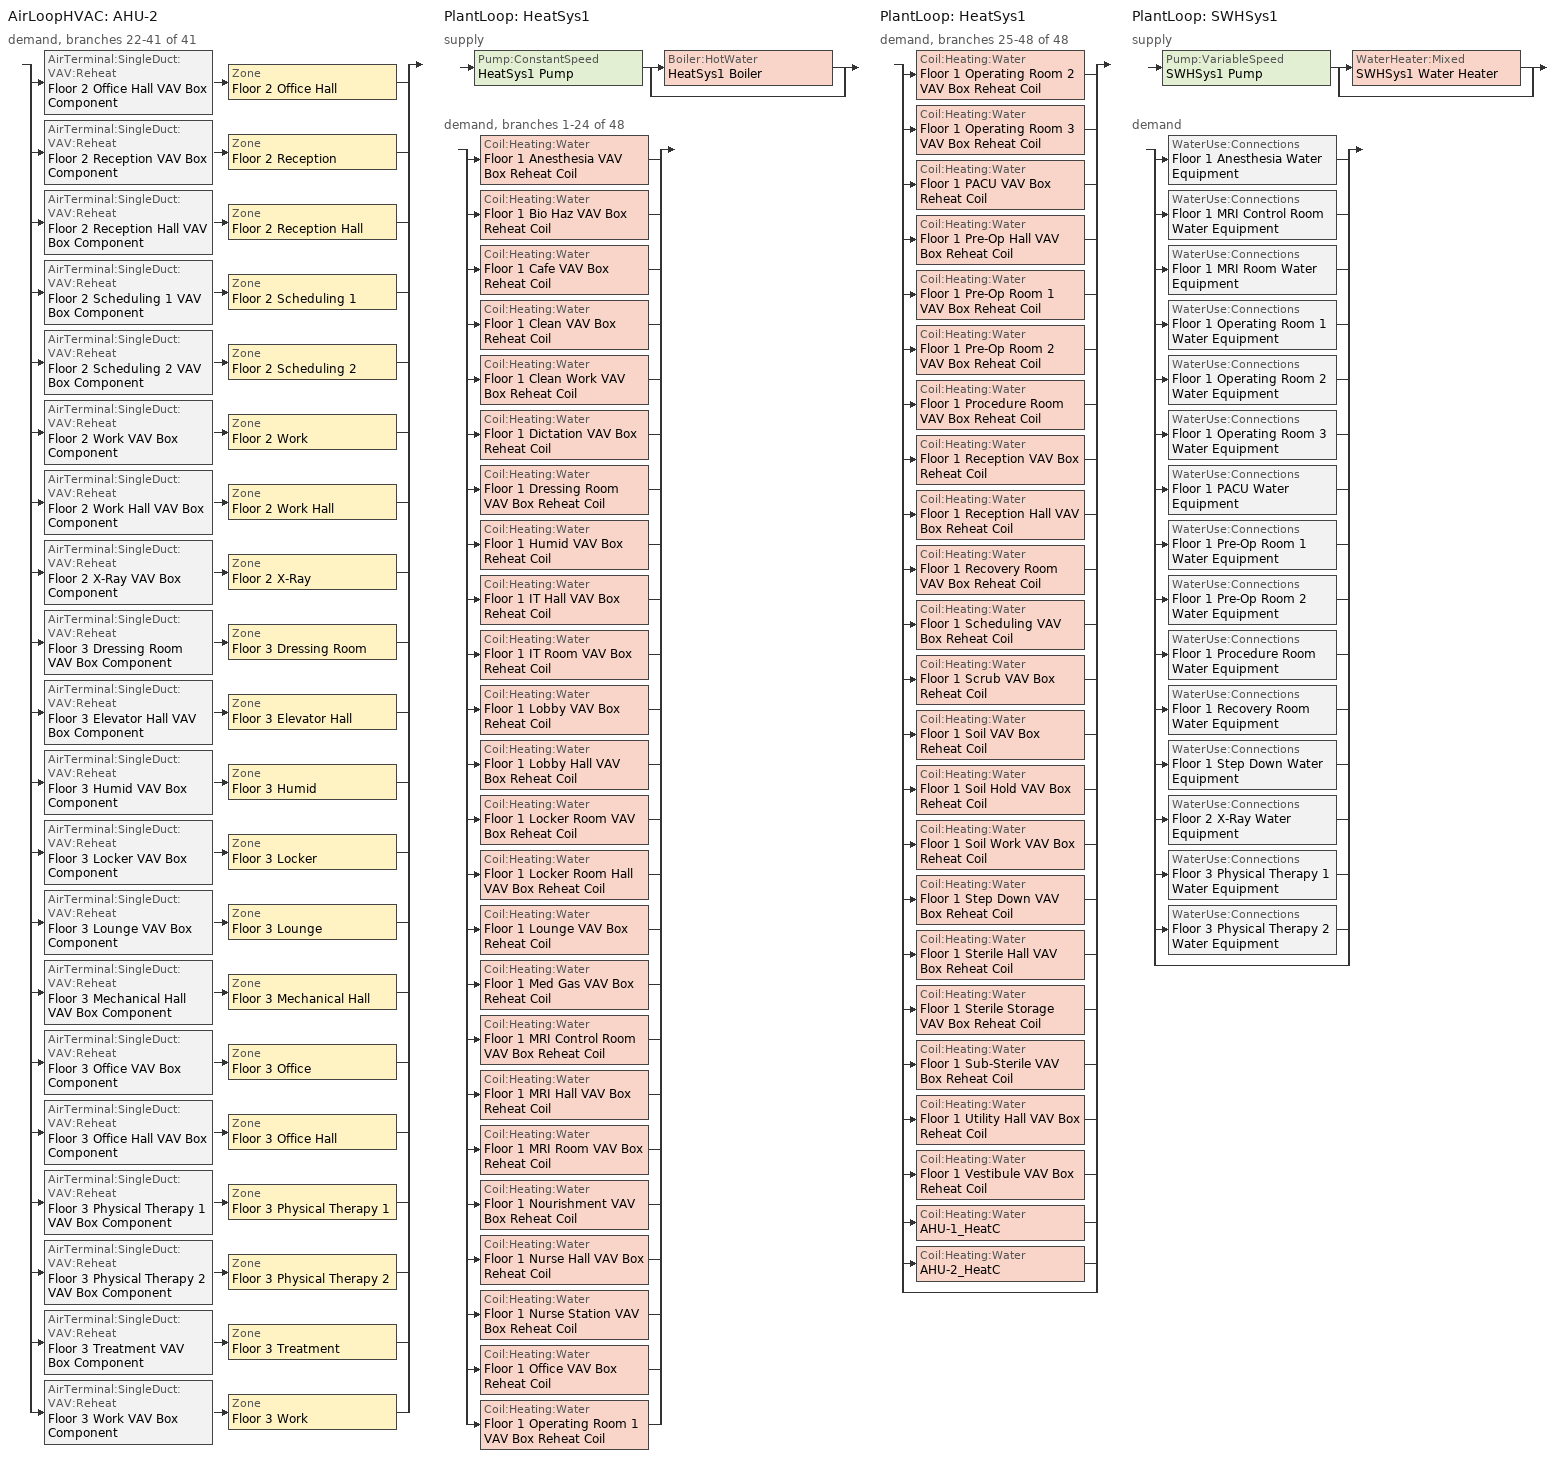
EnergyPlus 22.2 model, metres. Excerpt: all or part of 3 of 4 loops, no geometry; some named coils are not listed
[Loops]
AirLoopHVAC 'AHU-2'
 demand, branches 22-41 of 41: split
  | AirTerminal:SingleDuct:VAV:Reheat 'Floor 2 Office Hall VAV Box Component' > Zone 'Floor 2 Office Hall'
  | AirTerminal:SingleDuct:VAV:Reheat 'Floor 2 Reception VAV Box Component' > Zone 'Floor 2 Reception'
  | AirTerminal:SingleDuct:VAV:Reheat 'Floor 2 Reception Hall VAV Box Component' > Zone 'Floor 2 Reception Hall'
  | AirTerminal:SingleDuct:VAV:Reheat 'Floor 2 Scheduling 1 VAV Box Component' > Zone 'Floor 2 Scheduling 1'
  | AirTerminal:SingleDuct:VAV:Reheat 'Floor 2 Scheduling 2 VAV Box Component' > Zone 'Floor 2 Scheduling 2'
  | AirTerminal:SingleDuct:VAV:Reheat 'Floor 2 Work VAV Box Component' > Zone 'Floor 2 Work'
  | AirTerminal:SingleDuct:VAV:Reheat 'Floor 2 Work Hall VAV Box Component' > Zone 'Floor 2 Work Hall'
  | AirTerminal:SingleDuct:VAV:Reheat 'Floor 2 X-Ray VAV Box Component' > Zone 'Floor 2 X-Ray'
  | AirTerminal:SingleDuct:VAV:Reheat 'Floor 3 Dressing Room VAV Box Component' > Zone 'Floor 3 Dressing Room'
  | AirTerminal:SingleDuct:VAV:Reheat 'Floor 3 Elevator Hall VAV Box Component' > Zone 'Floor 3 Elevator Hall'
  | AirTerminal:SingleDuct:VAV:Reheat 'Floor 3 Humid VAV Box Component' > Zone 'Floor 3 Humid'
  | AirTerminal:SingleDuct:VAV:Reheat 'Floor 3 Locker VAV Box Component' > Zone 'Floor 3 Locker'
  | AirTerminal:SingleDuct:VAV:Reheat 'Floor 3 Lounge VAV Box Component' > Zone 'Floor 3 Lounge'
  | AirTerminal:SingleDuct:VAV:Reheat 'Floor 3 Mechanical Hall VAV Box Component' > Zone 'Floor 3 Mechanical Hall'
  | AirTerminal:SingleDuct:VAV:Reheat 'Floor 3 Office VAV Box Component' > Zone 'Floor 3 Office'
  | AirTerminal:SingleDuct:VAV:Reheat 'Floor 3 Office Hall VAV Box Component' > Zone 'Floor 3 Office Hall'
  | AirTerminal:SingleDuct:VAV:Reheat 'Floor 3 Physical Therapy 1 VAV Box Component' > Zone 'Floor 3 Physical Therapy 1'
  | AirTerminal:SingleDuct:VAV:Reheat 'Floor 3 Physical Therapy 2 VAV Box Component' > Zone 'Floor 3 Physical Therapy 2'
  | AirTerminal:SingleDuct:VAV:Reheat 'Floor 3 Treatment VAV Box Component' > Zone 'Floor 3 Treatment'
  | AirTerminal:SingleDuct:VAV:Reheat 'Floor 3 Work VAV Box Component' > Zone 'Floor 3 Work'
PlantLoop 'HeatSys1'
 supply: Pump:ConstantSpeed 'HeatSys1 Pump' > split
  | Boiler:HotWater 'HeatSys1 Boiler'
  | bypass
 demand, branches 1-24 of 48: split
  | Coil:Heating:Water 'Floor 1 Anesthesia VAV Box Reheat Coil'
  | Coil:Heating:Water 'Floor 1 Bio Haz VAV Box Reheat Coil'
  | Coil:Heating:Water 'Floor 1 Cafe VAV Box Reheat Coil'
  | Coil:Heating:Water 'Floor 1 Clean VAV Box Reheat Coil'
  | Coil:Heating:Water 'Floor 1 Clean Work VAV Box Reheat Coil'
  | Coil:Heating:Water 'Floor 1 Dictation VAV Box Reheat Coil'
  | Coil:Heating:Water 'Floor 1 Dressing Room VAV Box Reheat Coil'
  | Coil:Heating:Water 'Floor 1 Humid VAV Box Reheat Coil'
  | Coil:Heating:Water 'Floor 1 IT Hall VAV Box Reheat Coil'
  | Coil:Heating:Water 'Floor 1 IT Room VAV Box Reheat Coil'
  | Coil:Heating:Water 'Floor 1 Lobby VAV Box Reheat Coil'
  | Coil:Heating:Water 'Floor 1 Lobby Hall VAV Box Reheat Coil'
  | Coil:Heating:Water 'Floor 1 Locker Room VAV Box Reheat Coil'
  | Coil:Heating:Water 'Floor 1 Locker Room Hall VAV Box Reheat Coil'
  | Coil:Heating:Water 'Floor 1 Lounge VAV Box Reheat Coil'
  | Coil:Heating:Water 'Floor 1 Med Gas VAV Box Reheat Coil'
  | Coil:Heating:Water 'Floor 1 MRI Control Room VAV Box Reheat Coil'
  | Coil:Heating:Water 'Floor 1 MRI Hall VAV Box Reheat Coil'
  | Coil:Heating:Water 'Floor 1 MRI Room VAV Box Reheat Coil'
  | Coil:Heating:Water 'Floor 1 Nourishment VAV Box Reheat Coil'
  | Coil:Heating:Water 'Floor 1 Nurse Hall VAV Box Reheat Coil'
  | Coil:Heating:Water 'Floor 1 Nurse Station VAV Box Reheat Coil'
  | Coil:Heating:Water 'Floor 1 Office VAV Box Reheat Coil'
  | Coil:Heating:Water 'Floor 1 Operating Room 1 VAV Box Reheat Coil'
PlantLoop 'HeatSys1'
 demand, branches 25-48 of 48: split
  | Coil:Heating:Water 'Floor 1 Operating Room 2 VAV Box Reheat Coil'
  | Coil:Heating:Water 'Floor 1 Operating Room 3 VAV Box Reheat Coil'
  | Coil:Heating:Water 'Floor 1 PACU VAV Box Reheat Coil'
  | Coil:Heating:Water 'Floor 1 Pre-Op Hall VAV Box Reheat Coil'
  | Coil:Heating:Water 'Floor 1 Pre-Op Room 1 VAV Box Reheat Coil'
  | Coil:Heating:Water 'Floor 1 Pre-Op Room 2 VAV Box Reheat Coil'
  | Coil:Heating:Water 'Floor 1 Procedure Room VAV Box Reheat Coil'
  | Coil:Heating:Water 'Floor 1 Reception VAV Box Reheat Coil'
  | Coil:Heating:Water 'Floor 1 Reception Hall VAV Box Reheat Coil'
  | Coil:Heating:Water 'Floor 1 Recovery Room VAV Box Reheat Coil'
  | Coil:Heating:Water 'Floor 1 Scheduling VAV Box Reheat Coil'
  | Coil:Heating:Water 'Floor 1 Scrub VAV Box Reheat Coil'
  | Coil:Heating:Water 'Floor 1 Soil VAV Box Reheat Coil'
  | Coil:Heating:Water 'Floor 1 Soil Hold VAV Box Reheat Coil'
  | Coil:Heating:Water 'Floor 1 Soil Work VAV Box Reheat Coil'
  | Coil:Heating:Water 'Floor 1 Step Down VAV Box Reheat Coil'
  | Coil:Heating:Water 'Floor 1 Sterile Hall VAV Box Reheat Coil'
  | Coil:Heating:Water 'Floor 1 Sterile Storage VAV Box Reheat Coil'
  | Coil:Heating:Water 'Floor 1 Sub-Sterile VAV Box Reheat Coil'
  | Coil:Heating:Water 'Floor 1 Utility Hall VAV Box Reheat Coil'
  | Coil:Heating:Water 'Floor 1 Vestibule VAV Box Reheat Coil'
  | Coil:Heating:Water 'AHU-1_HeatC'
  | Coil:Heating:Water 'AHU-2_HeatC'
  | bypass
PlantLoop 'SWHSys1'
 supply: Pump:VariableSpeed 'SWHSys1 Pump' > split
  | WaterHeater:Mixed 'SWHSys1 Water Heater'
  | bypass
 demand: split
  | WaterUse:Connections 'Floor 1 Anesthesia Water Equipment'
  | WaterUse:Connections 'Floor 1 MRI Control Room Water Equipment'
  | WaterUse:Connections 'Floor 1 MRI Room Water Equipment'
  | WaterUse:Connections 'Floor 1 Operating Room 1 Water Equipment'
  | WaterUse:Connections 'Floor 1 Operating Room 2 Water Equipment'
  | WaterUse:Connections 'Floor 1 Operating Room 3 Water Equipment'
  | WaterUse:Connections 'Floor 1 PACU Water Equipment'
  | WaterUse:Connections 'Floor 1 Pre-Op Room 1 Water Equipment'
  | WaterUse:Connections 'Floor 1 Pre-Op Room 2 Water Equipment'
  | WaterUse:Connections 'Floor 1 Procedure Room Water Equipment'
  | WaterUse:Connections 'Floor 1 Recovery Room Water Equipment'
  | WaterUse:Connections 'Floor 1 Step Down Water Equipment'
  | WaterUse:Connections 'Floor 2 X-Ray Water Equipment'
  | WaterUse:Connections 'Floor 3 Physical Therapy 1 Water Equipment'
  | WaterUse:Connections 'Floor 3 Physical Therapy 2 Water Equipment'
  | bypass
[AirTerminal:SingleDuct:VAV:Reheat] Availability schedule=ALWAYS_ON; Constant minimum air flow fraction=0.3; Convergence tolerance=0.001; Damper heating action=Normal; Maximum air flow rate=Autosize; Maximum flow fraction during reheat=Autosize; Maximum flow per zone floor area during reheat=Autosize; Maximum hot water or steam flow rate=Autosize; Minimum hot water or steam flow rate=0; Zone minimum air flow input method=Constant
Name | Reheat coil
Floor 2 Office Hall VAV Box Component | Floor 2 Office Hall VAV Box Reheat Coil
Floor 2 Reception Hall VAV Box Component | Floor 2 Reception Hall VAV Box Reheat Coil
Floor 2 Reception VAV Box Component | Floor 2 Reception VAV Box Reheat Coil
Floor 2 Scheduling 1 VAV Box Component | Floor 2 Scheduling 1 VAV Box Reheat Coil
Floor 2 Scheduling 2 VAV Box Component | Floor 2 Scheduling 2 VAV Box Reheat Coil
Floor 2 Work Hall VAV Box Component | Floor 2 Work Hall VAV Box Reheat Coil
Floor 2 Work VAV Box Component | Floor 2 Work VAV Box Reheat Coil
Floor 2 X-Ray VAV Box Component | Floor 2 X-Ray VAV Box Reheat Coil
Floor 3 Dressing Room VAV Box Component | Floor 3 Dressing Room VAV Box Reheat Coil
Floor 3 Elevator Hall VAV Box Component | Floor 3 Elevator Hall VAV Box Reheat Coil
Floor 3 Humid VAV Box Component | Floor 3 Humid VAV Box Reheat Coil
Floor 3 Locker VAV Box Component | Floor 3 Locker VAV Box Reheat Coil
Floor 3 Lounge VAV Box Component | Floor 3 Lounge VAV Box Reheat Coil
Floor 3 Mechanical Hall VAV Box Component | Floor 3 Mechanical Hall VAV Box Reheat Coil
Floor 3 Office Hall VAV Box Component | Floor 3 Office Hall VAV Box Reheat Coil
Floor 3 Office VAV Box Component | Floor 3 Office VAV Box Reheat Coil
Floor 3 Physical Therapy 1 VAV Box Component | Floor 3 Physical Therapy 1 VAV Box Reheat Coil
Floor 3 Physical Therapy 2 VAV Box Component | Floor 3 Physical Therapy 2 VAV Box Reheat Coil
Floor 3 Treatment VAV Box Component | Floor 3 Treatment VAV Box Reheat Coil
Floor 3 Work VAV Box Component | Floor 3 Work VAV Box Reheat Coil
[Boiler:HotWater]
HeatSys1 Boiler: Boiler flow mode=LeavingSetpointModulated; Design water flow rate=Autosize; Efficiency curve temperature evaluation variable=LeavingBoiler; Fuel type=NaturalGas; Maximum part load ratio=1.2; Minimum part load ratio=0; Nominal capacity=Autosize; Nominal thermal efficiency=0.75; Normalized boiler efficiency curve=HeatSys1 Boiler Non-Condensing Boiler Curve; Optimum part load ratio=1; Parasitic electric load=0; Sizing factor=1; Water outlet upper temperature limit=95
[Coil:Heating:Electric] Availability schedule=ALWAYS_ON; Efficiency=1; Nominal capacity=Autosize
Floor 2 Office Hall VAV Box Reheat Coil; Floor 2 Reception Hall VAV Box Reheat Coil; Floor 2 Reception VAV Box Reheat Coil; Floor 2 Scheduling 1 VAV Box Reheat Coil; Floor 2 Scheduling 2 VAV Box Reheat Coil; Floor 2 Work Hall VAV Box Reheat Coil; Floor 2 Work VAV Box Reheat Coil; Floor 2 X-Ray VAV Box Reheat Coil; Floor 3 Dressing Room VAV Box Reheat Coil; Floor 3 Elevator Hall VAV Box Reheat Coil; Floor 3 Humid VAV Box Reheat Coil; Floor 3 Locker VAV Box Reheat Coil; Floor 3 Lounge VAV Box Reheat Coil; Floor 3 Mechanical Hall VAV Box Reheat Coil; Floor 3 Office Hall VAV Box Reheat Coil; Floor 3 Office VAV Box Reheat Coil; Floor 3 Physical Therapy 1 VAV Box Reheat Coil; Floor 3 Physical Therapy 2 VAV Box Reheat Coil; Floor 3 Treatment VAV Box Reheat Coil; Floor 3 Work VAV Box Reheat Coil
[Coil:Heating:Water] Availability schedule=ALWAYS_ON; Maximum water flow rate=Autosize; Performance input method=UFactorTimesAreaAndDesignWaterFlowRate; Rated capacity=Autosize; Rated inlet air temperature=16.6; Rated inlet water temperature=82.2; Rated outlet air temperature=32.2; Rated outlet water temperature=71.1; U factor times area value=Autosize
Floor 1 Anesthesia VAV Box Reheat Coil; Floor 1 Bio Haz VAV Box Reheat Coil; Floor 1 Cafe VAV Box Reheat Coil; Floor 1 Clean VAV Box Reheat Coil; Floor 1 Clean Work VAV Box Reheat Coil; Floor 1 Dictation VAV Box Reheat Coil; Floor 1 Dressing Room VAV Box Reheat Coil; Floor 1 Humid VAV Box Reheat Coil; Floor 1 IT Hall VAV Box Reheat Coil; Floor 1 IT Room VAV Box Reheat Coil; Floor 1 Lobby Hall VAV Box Reheat Coil; Floor 1 Lobby VAV Box Reheat Coil; Floor 1 Locker Room Hall VAV Box Reheat Coil; Floor 1 Locker Room VAV Box Reheat Coil; Floor 1 Lounge VAV Box Reheat Coil; Floor 1 MRI Control Room VAV Box Reheat Coil; Floor 1 MRI Hall VAV Box Reheat Coil; Floor 1 MRI Room VAV Box Reheat Coil; Floor 1 Med Gas VAV Box Reheat Coil; Floor 1 Nourishment VAV Box Reheat Coil; Floor 1 Nurse Hall VAV Box Reheat Coil; Floor 1 Nurse Station VAV Box Reheat Coil; Floor 1 Office VAV Box Reheat Coil; Floor 1 Operating Room 1 VAV Box Reheat Coil; Floor 1 Operating Room 2 VAV Box Reheat Coil; Floor 1 Operating Room 3 VAV Box Reheat Coil; Floor 1 PACU VAV Box Reheat Coil; Floor 1 Pre-Op Hall VAV Box Reheat Coil; Floor 1 Pre-Op Room 1 VAV Box Reheat Coil; Floor 1 Pre-Op Room 2 VAV Box Reheat Coil; Floor 1 Procedure Room VAV Box Reheat Coil; Floor 1 Reception Hall VAV Box Reheat Coil; Floor 1 Reception VAV Box Reheat Coil; Floor 1 Recovery Room VAV Box Reheat Coil; Floor 1 Scheduling VAV Box Reheat Coil; Floor 1 Scrub VAV Box Reheat Coil; Floor 1 Soil Hold VAV Box Reheat Coil; Floor 1 Soil VAV Box Reheat Coil; Floor 1 Soil Work VAV Box Reheat Coil; Floor 1 Step Down VAV Box Reheat Coil; Floor 1 Sterile Hall VAV Box Reheat Coil; Floor 1 Sterile Storage VAV Box Reheat Coil; Floor 1 Sub-Sterile VAV Box Reheat Coil; Floor 1 Utility Hall VAV Box Reheat Coil; Floor 1 Vestibule VAV Box Reheat Coil
[DesignSpecification:OutdoorAir]
Name | Outdoor air flow per zone floor area | Outdoor air method | Outdoor air flow per person
SZ DSOA Floor 2 Office Hall; SZ DSOA Floor 2 Reception Hall; SZ DSOA Floor 2 Work Hall; SZ DSOA Floor 3 Elevator Hall; SZ DSOA Floor 3 Mechanical Hall; SZ DSOA Floor 3 Office Hall | 0.000254 | Flow/Area
SZ DSOA Floor 2 Reception; SZ DSOA Floor 3 Locker; SZ DSOA Floor 3 Lounge; SZ DSOA Floor 3 Physical Therapy 1; SZ DSOA Floor 3 Physical Therapy 2 |  | Flow/Person | 0.007079
SZ DSOA Floor 2 Scheduling 1; SZ DSOA Floor 2 Scheduling 2; SZ DSOA Floor 2 Work; SZ DSOA Floor 3 Dressing Room; SZ DSOA Floor 3 Humid; SZ DSOA Floor 3 Office; SZ DSOA Floor 3 Work |  | Flow/Person | 0.01
SZ DSOA Floor 2 X-Ray; SZ DSOA Floor 3 Treatment | 0.001524 | Flow/Area
[PlantEquipmentList]
HeatSys1 Equipment List: HeatSys1 Boiler, Boiler:HotWater
SWHSys1 Equipment List: SWHSys1 Water Heater, WaterHeater:Mixed
[PlantEquipmentOperation:HeatingLoad] Load range 1 lower limit=0; Load range 1 upper limit=1e+15
Name | Range 1 equipment list
HeatSys1 Operation Scheme | HeatSys1 Equipment List
SWHSys1 Operation Scheme | SWHSys1 Equipment List
[PlantEquipmentOperationSchemes] Control scheme 1 schedule=PlantOnSched
Name | Control scheme 1
HeatSys1 Loop Operation Scheme List | HeatSys1 Operation Scheme
SWHSys1 Loop Operation Scheme List | SWHSys1 Operation Scheme
[PlantLoop] Fluid type=Water; Load distribution scheme=Optimal; Maximum loop flow rate=Autosize; Minimum loop flow rate=0; Minimum loop temperature=10; Plant loop volume=Autocalculate
Name | Maximum loop temperature | Plant equipment operation scheme
HeatSys1 | 100 | HeatSys1 Loop Operation Scheme List
SWHSys1 | 60 | SWHSys1 Loop Operation Scheme List
[Pump:ConstantSpeed]
HeatSys1 Pump: Design flow rate=Autosize; Design power consumption=Autosize; Design pump head=179352; Fraction of motor inefficiencies to fluid stream=0; Motor efficiency=0.9; Pump control type=Intermittent
[Pump:VariableSpeed]
SWHSys1 Pump: Design maximum flow rate=Autosize; Design minimum flow rate=0; Design power consumption=Autosize; Design pump head=179352; Fraction of motor inefficiencies to fluid stream=0; Motor efficiency=0.9; Pump control type=Intermittent; Coefficient 1 of the part load performance curve=0; Coefficient 2 of the part load performance curve=1; Coefficient 3 of the part load performance curve=0; Coefficient 4 of the part load performance curve=0
[SetpointManager:Scheduled] Control variable=Temperature
Name | Schedule | Setpoint node or nodelist
HeatSys1 Boiler Setpoint Manager | HeatSys1 Loop Setpoint Sched | HeatSys1 Supply Equipment Outlet Node
HeatSys1 Loop Setpoint Manager | HeatSys1 Loop Setpoint Sched | HeatSys1 Supply Outlet Node
SWHSys1 Loop Setpoint Manager | SWHSys1-Loop-Temp-Schedule | SWHSys1 Supply Outlet Node
[Sizing:Plant] Loop type=Heating
Name | Design loop exit temperature | Loop design temperature difference
HeatSys1 | 82.2 | 11.1
SWHSys1 | 60 | 5
[Sizing:Zone] Account for dedicated outdoor air system=No; Cooling design air flow method=DesignDayWithLimit; Dedicated outdoor air high setpoint temperature for design=Autosize; Dedicated outdoor air low setpoint temperature for design=Autosize; Dedicated outdoor air system control strategy=NeutralSupplyAir; Heating design air flow method=DesignDay; Zone cooling design supply air humidity ratio=0.0078; Zone cooling design supply air temperature=12.8; Zone cooling design supply air temperature input method=SupplyAirTemperature; Zone heating design supply air humidity ratio=0.008; Zone heating design supply air temperature input method=SupplyAirTemperature
Name | Design specification outdoor air object | Zone heating design supply air temperature | Cooling minimum air flow
Floor 2 Office Hall | SZ DSOA Floor 2 Office Hall | 40
Floor 2 Reception | SZ DSOA Floor 2 Reception | 40
Floor 2 Reception Hall | SZ DSOA Floor 2 Reception Hall | 40
Floor 2 Scheduling 1 | SZ DSOA Floor 2 Scheduling 1 | 40
Floor 2 Scheduling 2 | SZ DSOA Floor 2 Scheduling 2 | 40
Floor 2 Work | SZ DSOA Floor 2 Work | 40
Floor 2 Work Hall | SZ DSOA Floor 2 Work Hall | 40
Floor 2 X-Ray | SZ DSOA Floor 2 X-Ray | 40 | 0.424753
Floor 3 Dressing Room | SZ DSOA Floor 3 Dressing Room | 40
Floor 3 Elevator Hall | SZ DSOA Floor 3 Elevator Hall | 40
Floor 3 Humid | SZ DSOA Floor 3 Humid | 40
Floor 3 Locker | SZ DSOA Floor 3 Locker | 40
Floor 3 Lounge | SZ DSOA Floor 3 Lounge | 40
Floor 3 Mechanical Hall | SZ DSOA Floor 3 Mechanical Hall | 40
Floor 3 Office | SZ DSOA Floor 3 Office | 50
Floor 3 Office Hall | SZ DSOA Floor 3 Office Hall | 40
Floor 3 Physical Therapy 1 | SZ DSOA Floor 3 Physical Therapy 1 | 40 | 0.613532
Floor 3 Physical Therapy 2 | SZ DSOA Floor 3 Physical Therapy 2 | 40 | 0.279393
Floor 3 Treatment | SZ DSOA Floor 3 Treatment | 40 | 0.224647
Floor 3 Work | SZ DSOA Floor 3 Work | 50
[ThermostatSetpoint:DualSetpoint]
Typical DualSPSched: Cooling setpoint temperature schedule=CLGSETP_SCH; Heating setpoint temperature schedule=HTGSETP_SCH
[WaterHeater:Mixed]
SWHSys1 Water Heater: Ambient temperature indicator=Schedule; Ambient temperature schedule=SWHSys1 Water Heater Ambient Temperature Schedule Name; Deadband temperature difference=2; Heater control type=Cycle; Heater fuel type=NaturalGas; Heater maximum capacity=845000; Heater thermal efficiency=0.8; Indirect water heating recovery time=1.5; Maximum temperature limit=82.2222; Off cycle loss coefficient to ambient temperature=6; Off cycle parasitic fuel consumption rate=20; Off cycle parasitic fuel type=NaturalGas; Off cycle parasitic heat fraction to tank=0.8; On cycle loss coefficient to ambient temperature=6; On cycle parasitic fuel type=NaturalGas; Setpoint temperature schedule=SWHSys1 Water Heater Setpoint Temperature Schedule Name; Source side design flow rate=Autosize; Source side effectiveness=1; Tank volume=3; Use side design flow rate=Autosize; Use side effectiveness=1
[WaterUse:Connections]
Name | Water use equipment name 1
Floor 1 Anesthesia Water Equipment | Floor 1 Anesthesia Water Equipment
Floor 1 MRI Control Room Water Equipment | Floor 1 MRI Control Room Water Equipment
Floor 1 MRI Room Water Equipment | Floor 1 MRI Room Water Equipment
Floor 1 Operating Room 1 Water Equipment | Floor 1 Operating Room 1 Water Equipment
Floor 1 Operating Room 2 Water Equipment | Floor 1 Operating Room 2 Water Equipment
Floor 1 Operating Room 3 Water Equipment | Floor 1 Operating Room 3 Water Equipment
Floor 1 PACU Water Equipment | Floor 1 PACU Water Equipment
Floor 1 Pre-Op Room 1 Water Equipment | Floor 1 Pre-Op Room 1 Water Equipment
Floor 1 Pre-Op Room 2 Water Equipment | Floor 1 Pre-Op Room 2 Water Equipment
Floor 1 Procedure Room Water Equipment | Floor 1 Procedure Room Water Equipment
Floor 1 Recovery Room Water Equipment | Floor 1 Recovery Room Water Equipment
Floor 1 Step Down Water Equipment | Floor 1 Step Down Water Equipment
Floor 2 X-Ray Water Equipment | Floor 2 X-Ray Water Equipment
Floor 3 Physical Therapy 1 Water Equipment | Floor 3 Physical Therapy 1 Water Equipment
Floor 3 Physical Therapy 2 Water Equipment | Floor 3 Physical Therapy 2 Water Equipment
[WaterUse:Equipment] Flow rate fraction schedule=BLDG_SWH_SCH; Hot water supply temperature schedule=Water Equipment Hot Supply Temp Sched; Latent fraction schedule=Water Equipment Latent fract sched; Sensible fraction schedule=Water Equipment Sensible fract sched; Target temperature schedule=Water Equipment Temp Sched
Name | Zone | Peak flow rate
Floor 1 Anesthesia Water Equipment | Floor 1 Anesthesia | 1.05556e-06
Floor 1 MRI Control Room Water Equipment | Floor 1 MRI Control Room | 1.05556e-06
Floor 1 MRI Room Water Equipment | Floor 1 MRI Room | 1.05556e-06
Floor 1 Operating Room 1 Water Equipment | Floor 1 Operating Room 1 | 6.30556e-06
Floor 1 Operating Room 2 Water Equipment | Floor 1 Operating Room 2 | 6.30556e-06
Floor 1 Operating Room 3 Water Equipment | Floor 1 Operating Room 3 | 6.30556e-06
Floor 1 PACU Water Equipment | Floor 1 PACU | 1.05556e-06
Floor 1 Pre-Op Room 1 Water Equipment | Floor 1 Pre-Op Room 1 | 1.05556e-06
Floor 1 Pre-Op Room 2 Water Equipment | Floor 1 Pre-Op Room 2 | 1.05556e-06
Floor 1 Procedure Room Water Equipment | Floor 1 Procedure Room | 1.05556e-06
Floor 1 Recovery Room Water Equipment | Floor 1 Recovery Room | 1.05556e-06
Floor 1 Step Down Water Equipment | Floor 1 Step Down | 1.05556e-06
Floor 2 X-Ray Water Equipment | Floor 2 X-Ray | 1.05556e-06
Floor 3 Physical Therapy 1 Water Equipment | Floor 3 Physical Therapy 1 | 1.05556e-06
Floor 3 Physical Therapy 2 Water Equipment | Floor 3 Physical Therapy 2 | 1.05556e-06
[ZoneControl:Thermostat] Control 1=Typical DualSPSched; Control type schedule=Dual Zone Control Type Sched
Name | Zone or zonelist
Floor 2 Office Hall Thermostat | Floor 2 Office Hall
Floor 2 Reception Hall Thermostat | Floor 2 Reception Hall
Floor 2 Reception Thermostat | Floor 2 Reception
Floor 2 Scheduling 1 Thermostat | Floor 2 Scheduling 1
Floor 2 Scheduling 2 Thermostat | Floor 2 Scheduling 2
Floor 2 Work Hall Thermostat | Floor 2 Work Hall
Floor 2 Work Thermostat | Floor 2 Work
Floor 2 X-Ray Thermostat | Floor 2 X-Ray
Floor 3 Dressing Room Thermostat | Floor 3 Dressing Room
Floor 3 Elevator Hall Thermostat | Floor 3 Elevator Hall
Floor 3 Humid Thermostat | Floor 3 Humid
Floor 3 Locker Thermostat | Floor 3 Locker
Floor 3 Lounge Thermostat | Floor 3 Lounge
Floor 3 Mechanical Hall Thermostat | Floor 3 Mechanical Hall
Floor 3 Office Hall Thermostat | Floor 3 Office Hall
Floor 3 Office Thermostat | Floor 3 Office
Floor 3 Physical Therapy 1 Thermostat | Floor 3 Physical Therapy 1
Floor 3 Physical Therapy 2 Thermostat | Floor 3 Physical Therapy 2
Floor 3 Treatment Thermostat | Floor 3 Treatment
Floor 3 Work Thermostat | Floor 3 Work
[Zone equipment]
Floor 2 Office Hall: Floor 2 Office Hall VAV Box Component
Floor 2 Reception: Floor 2 Reception VAV Box Component
Floor 2 Reception Hall: Floor 2 Reception Hall VAV Box Component
Floor 2 Scheduling 1: Floor 2 Scheduling 1 VAV Box Component
Floor 2 Scheduling 2: Floor 2 Scheduling 2 VAV Box Component
Floor 2 Work: Floor 2 Work VAV Box Component
Floor 2 Work Hall: Floor 2 Work Hall VAV Box Component
Floor 2 X-Ray: Floor 2 X-Ray VAV Box Component
Floor 3 Dressing Room: Floor 3 Dressing Room VAV Box Component
Floor 3 Elevator Hall: Floor 3 Elevator Hall VAV Box Component
Floor 3 Humid: Floor 3 Humid VAV Box Component
Floor 3 Locker: Floor 3 Locker VAV Box Component
Floor 3 Lounge: Floor 3 Lounge VAV Box Component
Floor 3 Mechanical Hall: Floor 3 Mechanical Hall VAV Box Component
Floor 3 Office: Floor 3 Office VAV Box Component
Floor 3 Office Hall: Floor 3 Office Hall VAV Box Component
Floor 3 Physical Therapy 1: Floor 3 Physical Therapy 1 VAV Box Component
Floor 3 Physical Therapy 2: Floor 3 Physical Therapy 2 VAV Box Component
Floor 3 Treatment: Floor 3 Treatment VAV Box Component
Floor 3 Work: Floor 3 Work VAV Box Component
[Curve:Cubic]
HeatSys1 Boiler Non-Condensing Boiler Curve: Maximum value of x=1; Minimum value of x=0.1; Coefficient1 constant=0.626428; Coefficient2 x=0.645644; Coefficient3 x 2=-0.777207; Coefficient4 x 3=0.313807
[Schedule:Compact]
ALWAYS_ON; PlantOnSched: Through: 12/31, For: AllDays, Until: 24:00, 1
BLDG_SWH_SCH: Through: 12/31, For: Weekdays SummerDesignDay, Until: 07:00, 0.01, Until: 08:00, 0.17, Until: 09:00, 0.58, Until: 10:00, 0.66, Until: 11:00, 0.78, Until: 12:00, 0.82, Until: 13:00, 0.71, Until: 14:00, 0.82, Until: 15:00, 0.78, Until: 16:00, 0.74, Until: 17:00, 0.63, Until: 18:00, 0.41, Until: 21:00, 0.18, Until: 22:00, 0.1, Until: 24:00, 0.01, For: Saturday, Until: 08:00, 0.01, Until: 09:00, 0.2, Until: 10:00, 0.28, Until: 12:00, 0.3, Until: 14:00, 0.24, Until: 17:00, 0.23, Until: 18:00, 0.1, Until: 24:00, 0.01, For: AllOtherDays, Until: 24:00, 0.01
CLGSETP_SCH: Through: 12/31, For: Weekdays SummerDesignDay, Until: 05:00, 25, Until: 18:00, 22.2, Until: 24:00, 25, For: Saturdays WinterDesignDay, Until: 07:00, 25, Until: 15:00, 22.2, Until: 24:00, 25, For: AllOtherDays, Until: 24:00, 25
Dual Zone Control Type Sched: Through: 12/31, For: AllDays, Until: 24:00, 4
HTGSETP_SCH: Through: 12/31, For: Weekdays SummerDesignDay, Until: 05:00, 18.3, Until: 18:00, 21.1, Until: 24:00, 18.3, For: Saturdays WinterDesignDay, Until: 07:00, 18.3, Until: 15:00, 21.1, Until: 24:00, 18.3, For: AllOtherDays, Until: 24:00, 18.3
HeatSys1 Loop Setpoint Sched: Through: 12/31, For: AllDays, Until: 24:00, 82.2
SWHSys1 Water Heater Ambient Temperature Schedule Name: Through: 12/31, For: AllDays, Until: 24:00, 22
SWHSys1 Water Heater Setpoint Temperature Schedule Name; SWHSys1-Loop-Temp-Schedule: Through: 12/31, For: AllDays, Until: 24:00, 60
Water Equipment Hot Supply Temp Sched; Water Equipment Temp Sched: Through: 12/31, For: AllDays, Until: 24:00, 43.3
Water Equipment Latent fract sched: Through: 12/31, For: AllDays, Until: 24:00, 0.05
Water Equipment Sensible fract sched: Through: 12/31, For: AllDays, Until: 24:00, 0.2
